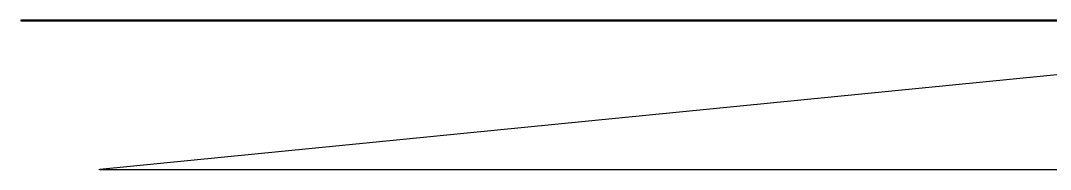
# Model space of a CAD drawing. Header units: millimetres. Extents: x 180139 to 245212, y -4005 to 9345.
# Drawn here: x 209296 to 211030, y -1000 to -750 of the extents above; entities that cross this region are included whole.
import ezdxf

# ---------------------------------------------------------------- set-up
doc = ezdxf.new("R2010")
doc.units = ezdxf.units.MM
for name, pattern in [('IMPORT-_EL_VEDENI_NN_PODZ', [3.94, 1.38, -0.59, 0, -1.97]), ('IMPORT-DASHED _3_', [19.05, 12.7, -6.35]), ('IMPORT-DĚLICÍ2 _2_', [15.875, 6.35, -3.175, 0, -3.175, 0, -3.175]), ('IMPORT-KANVBRDO', [20, 7, -6.5, 0, -6.5]), ('IMPORT-VODA_pitna_CARA08', [30, 7, -6.5, 0, -6.5, 7, -3]), ('IMPORT-VODVBRDO', [20, 7, -6.5, 0, -6.5]), ('IMPORT-ČÁRKOVANÁ2 _2_', [9.525, 6.35, -3.175])]:
    doc.linetypes.add(name, pattern=pattern)
for name, color, linetype, lineweight, true_color in [('---1 - PBS KÓTY', 7, 'Continuous', 18, 0x4c1300), ('---1 - PBS PNP-1', 1, 'Continuous', 35, 0xff0000), ('---1 - PBS SYMBOLY A TEXT-1', 180, 'IMPORT-ČÁRKOVANÁ2 _2_', 35, 0x3f00ff), ('00_pL_hranice pozemku', 1, 'Continuous', 35, 0xff0000), ('00_pL_katastr', 150, 'Continuous', 9, 0x007fff), ('00_pL_katastr-1', 150, 'Continuous', 35, 0x007fff), ('00_pL_KOTY 1500', 7, 'Continuous', 9, 0x260000), ('00_pL_OCHRANNE PASNO TEPLOVOD-1', 40, 'Continuous', 9, 0xffbf00), ('00_pL_přípoja voda-2', 4, 'IMPORT-VODA_pitna_CARA08', 35, 0x00ffff), ('00_pL_přípojka destova kanalizace-2', 7, 'Continuous', 35, 0x3f7f3f), ('00_pL_přípojka destova kanalizace-3', 7, 'IMPORT-DASHED _3_', 35, 0x3f7f3f), ('00_pL_přípojka NN-1', 240, 'IMPORT-_EL_VEDENI_NN_PODZ', 35, 0xff003f), ('212_HK_situace_03_dwg-1', 40, 'Continuous', 9, 0xffbf00), ('A-FLOR-2', 7, 'Continuous', 9, 0x5200a5), ('DEMOLICE-1', 2, 'Continuous', 35, 0xffff00), ('hch kanal-2', 5, 'IMPORT-VODVBRDO', 9, 0x0000ff), ('hch kanal-3', 6, 'IMPORT-KANVBRDO', 9, 0xff00ff), ('hch kanal-4', 30, 'IMPORT-KANVBRDO', 9, 0xff7f00), ('hch koleje-1', 7, 'Continuous', 9, 0x00a5a5), ('hch oploceni-1', 7, 'IMPORT-DĚLICÍ2 _2_', 9, 0x00a5a5), ('hch teren-1', 7, 'Continuous', 9, 0x00a5a5), ('HYG', 40, 'Continuous', 9, 0xffbf00), ('Obrys', 2, 'Continuous', 9, 0xffff00), ('PDF7_000 ISN KABELY NN', 9, 'Continuous', 9, 0x808080), ('PDF7_000 ISN SDĚL OPTIKA METALIKA CHRÁNIČKA PŘÍVOD', 9, 'Continuous', 9, 0x808080), ('PDF7_0V - Splašky výtlak zaměřeno', 9, 'Continuous', 9, 0x808080), ('PDF7_0V - Voda návrh', 9, 'Continuous', 9, 0x808080), ('PDF7_GASNET PLYN STŘEDOTLAK', 9, 'Continuous', 9, 0x808080), ('PDF7_GASNET PLYN STŘEDOTLAK OCHRANNĚ PÁSMO', 7, 'Continuous', 9, 0xa5a552), ('PDF7_GP Budovy', 7, 'Continuous', 9, 0x260000), ('PDF7_GP Druhy pozemků', 7, 'Continuous', 9, 0x67a552), ('PDF7_GP Hraniční linie', 7, 'Continuous', 9, 0x0052a5), ('PDF7_GP Koleje', 7, 'Continuous', 9, 0x0052a5), ('PDF7_GP Plotové linie', 7, 'Continuous', 9, 0x0052a5), ('PDF7_GP Veřejné osvětlení - lampy', 200, 'Continuous', 9, 0xbf00ff), ('PDF7_GP Výšky bodů', 7, 'Continuous', 9, 0x0052a5), ('PDF7_ISS CETIN Zaměřené a kótované vnitřní STP', 9, 'Continuous', 9, 0x808080), ('PDF7_ISS DEŠŤOVÁ KANALIZACE', 9, 'Continuous', 9, 0x808080), ('PDF7_ISS ELEKTRÁRNA OPATOVICE HORKOVOD', 9, 'Continuous', 9, 0x808080), ('PDF7_ISS ELEKTRÁRNA OPATOVICE TEPLOVOD', 9, 'Continuous', 9, 0x808080), ('PDF7_ISS KRÁLOVÉHRADECKÁ PROVOZNÍ SPLAŠKOVÁ KANALIZACE', 9, 'Continuous', 9, 0x808080), ('PDF7_ISS KRÁLOVÉHRADECKÁ PROVOZNÍ SPLAŠKOVÁ KANALIZACE ŠACHTY', 7, 'Continuous', 9, 0xa55200), ('PDF7_ISS KRÁLOVÉHRADECKÁ PROVOZNÍ VODOVOD HL ŘAD', 9, 'Continuous', 9, 0x808080), ('PDF7_ISS TECHNICKÉ SLUŽBY HK VO', 9, 'Continuous', 9, 0x808080), ('PDF7_ISS ČEZ DISTRIBUCE VN PODZEMNÍ', 9, 'Continuous', 9, 0x808080), ('PDF7_Slezské Předměstí_646971$0$21900', 7, 'Continuous', 9, 0x002600), ('PDF7_Slezské Předměstí_646971$0$21999', 7, 'Continuous', 9, 0x260000), ('PDF7_Slezské Předměstí_646971$0$23700', 9, 'Continuous', 9, 0x808080), ('PDF7_VÝŠKOVÉ KÓTY TERÉNU', 3, 'Continuous', 9, 0x00ff00), ('PDF7_Znacky-kultury', 7, 'Continuous', 9, 0x29a500), ('ZTI-DPS-revizni_sachty', 2, 'Continuous', 50, 0xffff00)]:
    doc.layers.add(name, color=color, linetype=linetype, lineweight=lineweight, true_color=true_color)
for name, color, linetype, lineweight in [('00_pL_KOTY', 7, 'Continuous', 9), ('00_pl_rozhrani ploch', 7, 'Continuous', 18), ('00_pL_stavajici objekty', 7, 'Continuous', 50), ('00_pL_VÝŠKOVÉ KOTY', 7, 'Continuous', 9), ('2966-1_navrh dispozice stroju-HK_dwg-1', 7, 'Continuous', 9), ('A-FLOR-LEVL', 7, 'Continuous', 9), ('A-FLOR-LEVL-1', 7, 'Continuous', 25), ('HK_TEREN_SESAZENI_dwg-1', 7, 'Continuous', 9), ('PDF4_Geometry', 7, 'Continuous', 9), ('PDF7_GP Popis', 7, 'Continuous', 9)]:
    doc.layers.add(name, color=color, linetype=linetype, lineweight=lineweight)

# ---------------------------------------------------------------- blocks, each defined once
blk = doc.blocks.new('Rampa - Rampa-823350-B')
at = {"layer": 'A-FLOR-LEVL'}
for p, q in [((-155713.9, -1000), (-154026.8, -833.7)), ((-155712, -1000), (-155713.9, -1000))]:
    blk.add_line(p, q, dxfattribs=at)
blk = doc.blocks.new('Rampa - Rampa-823366-B')
at = {"layer": 'A-FLOR-LEVL-1'}
for p, q in [((-153175, -750), (-155712, -1000)), ((-153175, -1000), (-153175, -750)), ((-155712, -1000), (-153175, -1000))]:
    blk.add_line(p, q, dxfattribs=at)
blk = doc.blocks.new('2966-1_navrh dispozice stroju-HK_dwg-867852-B')
at = {"layer": 'Obrys'}
for p, q in [((-123038.5, -750), (-155569.6, -750)), ((-155569.6, -750), (-154026.8, -750))]:
    blk.add_line(p, q, dxfattribs=at)
blk = doc.blocks.new('212_HK_situace_03_dwg__U37-V54-B')
at = {"layer": 'DEMOLICE-1'}
for q in [(-154481.7, -750), (-154396.9, -750)]:
    blk.add_line((-154026.8, -750), q, dxfattribs=at)
blk = doc.blocks.new('212_HK_situace_03_dwg__U38-904822-B')
blk.add_blockref('212_HK_situace_03_dwg__U37-V54-B', (0, 0))
blk = doc.blocks.new('212_HK_situace_03_dwg__U41-904830-B')
at = {"layer": '00_pL_přípojka destova kanalizace-2'}
for p, q in [((-154213.2, -750), (-155393.2, -750)), ((-154413.1, -750), (-155193.1, -750)), ((-154503.1, -750), (-155103.1, -750))]:
    blk.add_line(p, q, dxfattribs=at)
at = {"layer": '00_pL_přípojka destova kanalizace-3'}
blk.add_line((-154303.2, -750), (-155303.2, -750), dxfattribs=at)
blk = doc.blocks.new('212_HK_situace_03_dwg__U45-904831-B')
at = {"layer": '00_pL_přípojka destova kanalizace-2'}
for p, q in [((-154795.8, -750), (-155845.5, -750)), ((-153145.3, -750), (-155845.5, -750)), ((-154795.9, -750), (-155845.4, -750)), ((-154794.7, -750), (-155845.4, -750)), ((-153045.3, -750), (-154795.9, -750))]:
    blk.add_line(p, q, dxfattribs=at)
blk = doc.blocks.new('212_HK_situace_03_dwg-886969-B')
at = {"layer": '00_pL_KOTY'}
blk.add_hatch(color=256, dxfattribs=at).paths.add_polyline_path([(-155096.1, -750), (-154125.7, -750), (-155138.8, -750)])
at = {"layer": '---1 - PBS KÓTY'}
blk.add_line((-154026.8, -750), (-155844.1, -750), dxfattribs=at)
at = {"layer": '---1 - PBS PNP-1'}
for p, q in [((-154026.9, -750), (-155844.5, -750)), ((-155844.1, -750), (-153299.4, -750))]:
    blk.add_line(p, q, dxfattribs=at)
at = {"layer": '---1 - PBS SYMBOLY A TEXT-1'}
for p, q in [((-122874.4, -750), (-155844.1, -750)), ((-155844.1, -750), (-154026.8, -750))]:
    blk.add_line(p, q, dxfattribs=at)
at = {"layer": '00_pL_hranice pozemku'}
for p, q in [((-154026.8, -750), (-155844.1, -750)), ((-155844.1, -750), (-122874.4, -750))]:
    blk.add_line(p, q, dxfattribs=at)
at = {"layer": '00_pL_katastr'}
for p, q in [((-155242.4, -750), (-155844.1, -750)), ((-154026.8, -750), (-155295.7, -750))]:
    blk.add_line(p, q, dxfattribs=at)
at = {"layer": '00_pL_katastr-1'}
for p, q in [((-155844.1, -750), (-154026.8, -750)), ((-154026.8, -750), (-155844.1, -750)), ((-155844.1, -750), (-154026.8, -750)), ((-154026.8, -750), (-155844.1, -750)), ((-154026.8, -750), (-155844.1, -750)), ((-154026.8, -750), (-155844.1, -750)), ((-154026.8, -750), (-155844.1, -750)), ((-155844.1, -750), (-154026.8, -750)), ((-154026.8, -750), (-155844.1, -750)), ((-154026.8, -750), (-155844.1, -750)), ((-154026.8, -750), (-155844.1, -750)), ((-155844.1, -750), (-154026.8, -750)), ((-155844.1, -750), (-154026.8, -750)), ((-155844.1, -750), (-154026.8, -750)), ((-154026.8, -750), (-155844.1, -750)), ((-155844.1, -750), (-154026.8, -750)), ((-154026.8, -750), (-155844.1, -750)), ((-154026.8, -750), (-155844.1, -750)), ((-154026.8, -750), (-155844.1, -750)), ((-154026.8, -750), (-155844.1, -750)), ((-155844.1, -750), (-154026.8, -750)), ((-154026.8, -750), (-155844.1, -750)), ((-154026.8, -750), (-155844.1, -750)), ((-154026.8, -750), (-155844.1, -750)), ((-155844.1, -750), (-154026.8, -750)), ((-154026.8, -750), (-155844.1, -750)), ((-154026.8, -750), (-155844.1, -750)), ((-154026.8, -750), (-155844.1, -750)), ((-122874.4, -750), (-155844.1, -750)), ((-122874.4, -750), (-155844.1, -750)), ((-155367.6, -750), (-154026.8, -750)), ((-154026.8, -750), (-154889.9, -750))]:
    blk.add_line(p, q, dxfattribs=at)
at = {"layer": '00_pL_katastr-1', "flags": 128}
for points in [[(-155844.1, -750), (-154889.9, -750), (-155844.1, -750)], [(-155844.1, -750), (-155269.1, -750), (-154026.8, -750)], [(-130253.9, -750), (-130379.2, -750), (-130343, -750), (-130477.1, -750), (-130703.9, -750), (-155844.1, -750)], [(-122874.4, -750), (-130253.9, -750), (-137868.1, -750), (-155844.1, -750)], [(-122874.4, -750), (-123407.5, -750), (-152222, -750), (-152334.1, -750), (-152413.6, -750), (-155844.1, -750)], [(-155844.1, -750), (-151862.3, -750), (-136072.4, -750), (-129279.7, -750), (-122874.4, -750)], [(-155844.1, -750), (-149369.9, -750), (-135526.3, -750), (-123456.1, -750), (-123447.2, -750), (-123447.3, -750), (-155844.1, -750)], [(-155844.1, -750), (-133313.6, -750), (-122874.4, -750)], [(-130550.4, -750), (-137002.8, -750), (-141320.4, -750), (-155844.1, -750)], [(-154034.4, -750), (-150777.3, -750), (-155844.1, -750)], [(-155844.1, -750), (-154860.9, -750), (-155242.4, -750), (-154210.5, -750), (-154034.4, -750), (-138361.7, -750), (-129880, -750), (-145451.8, -750), (-149019.2, -750), (-155844.1, -750)], [(-155844.1, -750), (-148970.1, -750), (-148731.6, -750), (-155844.1, -750)], [(-155844.1, -750), (-155295.7, -750), (-155367.6, -750)], [(-122874.4, -750), (-155283.7, -750), (-155373.3, -750), (-155844.1, -750)]]:
    blk.add_lwpolyline(points, dxfattribs=at)
at = {"layer": '00_pL_KOTY'}
for p, q in [((-155117.4, -750), (-155844.1, -750)), ((-154026.8, -750), (-155348.5, -750)), ((-154125.7, -750), (-155138.8, -750)), ((-155138.8, -750), (-155096.1, -750)), ((-155096.1, -750), (-154125.7, -750)), ((-153468.1, -750), (-154127.5, -750))]:
    blk.add_line(p, q, dxfattribs=at)
at = {"layer": '00_pL_KOTY', "flags": 128}
blk.add_lwpolyline([(-155844.1, -750), (-153580.1, -750), (-153572.8, -750)], dxfattribs=at)
at = {"layer": '00_pL_KOTY 1500', "flags": 128}
blk.add_lwpolyline([(-155844.1, -750), (-153539.4, -750), (-153570.5, -750)], dxfattribs=at)
at = {"layer": '00_pL_OCHRANNE PASNO TEPLOVOD-1'}
for p, q in [((-155844.1, -750), (-154026.8, -750)), ((-155844.1, -750), (-154026.8, -750)), ((-154026.8, -750), (-155844.1, -750)), ((-155844.1, -750), (-154026.8, -750))]:
    blk.add_line(p, q, dxfattribs=at)
at = {"layer": '00_pL_přípoja voda-2'}
blk.add_line((-154026.8, -750), (-155844.1, -750), dxfattribs=at)
at = {"layer": '00_pL_přípojka destova kanalizace-2', "flags": 128}
for points in [[(-154026.8, -750), (-154803.2, -750), (-154794.4, -750), (-154792.9, -750)], [(-126335.1, -750), (-127334.8, -750), (-154796.2, -750)]]:
    blk.add_lwpolyline(points, dxfattribs=at)
at = {"layer": '00_pL_přípojka NN-1'}
blk.add_line((-155844.1, -750), (-154026.8, -750), dxfattribs=at)
at = {"layer": '00_pl_rozhrani ploch'}
for p, q in [((-122874.4, -750), (-155844.1, -750)), ((-154026.8, -750), (-155844.1, -750)), ((-155844.1, -750), (-122874.4, -750)), ((-122874.4, -750), (-155844.1, -750)), ((-154026.8, -750), (-155844.1, -750)), ((-155844.1, -750), (-154026.8, -750)), ((-153589, -750), (-155844.1, -750)), ((-155844.1, -750), (-153590.4, -750))]:
    blk.add_line(p, q, dxfattribs=at)
at = {"layer": '00_pL_stavajici objekty'}
for p, q in [((-155844.1, -750), (-154026.8, -750)), ((-154026.8, -750), (-155844.1, -750)), ((-155844.1, -750), (-154026.8, -750)), ((-154026.8, -750), (-155844.1, -750)), ((-154026.8, -750), (-155844.1, -750))]:
    blk.add_line(p, q, dxfattribs=at)
at = {"layer": '00_pL_VÝŠKOVÉ KOTY'}
for p in [(-154026.8, -750), (-153589.8, -750)]:
    blk.add_line(p, (-155844.1, -750), dxfattribs=at)
at = {"layer": 'A-FLOR-2'}
blk.add_line((-155844.1, -750), (-154026.8, -750), dxfattribs=at)
at = {"layer": 'HYG'}
blk.add_line((-155844.1, -750), (-154026.8, -750), dxfattribs=at)
at = {"layer": 'PDF4_Geometry'}
for p, q in [((-155844.1, -750), (-154026.8, -750)), ((-154026.8, -750), (-155844.1, -750)), ((-154026.8, -750), (-155844.1, -750)), ((-155844.1, -750), (-154026.8, -750)), ((-154026.8, -750), (-155844.1, -750)), ((-154026.8, -750), (-155844.1, -750)), ((-155844.1, -750), (-154026.8, -750)), ((-154026.8, -750), (-155844.1, -750)), ((-154026.8, -750), (-155844.1, -750)), ((-155844.1, -750), (-154026.8, -750)), ((-154026.8, -750), (-155844.1, -750)), ((-154026.8, -750), (-155844.1, -750)), ((-154026.8, -750), (-155844.1, -750)), ((-155844.1, -750), (-154026.8, -750)), ((-154026.8, -750), (-155844.1, -750)), ((-154026.8, -750), (-155844.1, -750)), ((-122874.4, -750), (-155844.1, -750)), ((-122874.4, -750), (-155844.1, -750)), ((-154026.8, -750), (-155104, -750))]:
    blk.add_line(p, q, dxfattribs=at)
at = {"layer": 'PDF4_Geometry', "flags": 128}
for points in [[(-154026.8, -750), (-155509.7, -750), (-155844.1, -750)], [(-155844.1, -750), (-155104, -750), (-155844.1, -750)], [(-130467.9, -750), (-130593.3, -750), (-130557, -750), (-130691.1, -750), (-130917.9, -750), (-155844.1, -750)], [(-122874.4, -750), (-130467.9, -750), (-138082.1, -750), (-155844.1, -750)], [(-122874.4, -750), (-123621.5, -750), (-152436, -750), (-152548.1, -750), (-152627.6, -750), (-155844.1, -750)], [(-155844.1, -750), (-152076.3, -750), (-136286.5, -750), (-129493.7, -750), (-122874.4, -750)], [(-155844.1, -750), (-149583.9, -750), (-135740.3, -750), (-123670.1, -750), (-123661.2, -750), (-123661.4, -750), (-155844.1, -750)], [(-155844.1, -750), (-133527.6, -750), (-122874.4, -750)], [(-155844.1, -750), (-150991.4, -750), (-154248.4, -750), (-138575.7, -750), (-130094, -750), (-145665.8, -750), (-149233.2, -750), (-155844.1, -750)], [(-155844.1, -750), (-149184.1, -750), (-148945.6, -750), (-155844.1, -750)], [(-155844.1, -750), (-155074.9, -750), (-155456.4, -750), (-155844.1, -750)], [(-122874.4, -750), (-155497.7, -750), (-155587.3, -750), (-155844.1, -750)], [(-154026.8, -750), (-155581.6, -750), (-155509.7, -750)], [(-155456.4, -750), (-154424.5, -750), (-154248.4, -750)]]:
    blk.add_lwpolyline(points, dxfattribs=at)
at = {"layer": 'PDF7_000 ISN KABELY NN'}
for p, q in [((-155844.1, -750), (-155802.2, -750)), ((-155536.3, -750), (-155270.5, -750)), ((-154140.5, -750), (-154273.5, -750))]:
    blk.add_line(p, q, dxfattribs=at)
at = {"layer": 'PDF7_000 ISN KABELY NN', "flags": 128}
blk.add_lwpolyline([(-154273.5, -750), (-154140.5, -750), (-154539.3, -750), (-154738.8, -750), (-154738.7, -750), (-154871.7, -750)], dxfattribs=at)
at = {"layer": 'PDF7_000 ISN SDĚL OPTIKA METALIKA CHRÁNIČKA PŘÍVOD'}
for p, q in [((-155844.1, -750), (-155735.8, -750)), ((-155669.3, -750), (-155536.4, -750)), ((-155403.5, -750), (-155137.6, -750)), ((-154465.7, -750), (-154822.4, -750)), ((-154142.8, -750), (-154499.5, -750))]:
    blk.add_line(p, q, dxfattribs=at)
at = {"layer": 'PDF7_0V - Splašky výtlak zaměřeno', "flags": 128}
for points in [[(-154539.7, -750), (-155337.3, -750), (-155844.1, -750)], [(-155736.1, -750), (-155470.2, -750), (-155736, -750)], [(-155270.7, -750), (-155004.9, -750), (-155270.9, -750)]]:
    blk.add_lwpolyline(points, dxfattribs=at)
at = {"layer": 'PDF7_0V - Voda návrh'}
for p, q in [((-155603, -750), (-155844.1, -750)), ((-155489.2, -750), (-155821.5, -750)), ((-155213.2, -750), (-155545.5, -750)), ((-154938.3, -750), (-155270.7, -750)), ((-154824.5, -750), (-155156.9, -750)), ((-154615, -750), (-154947.3, -750)), ((-154473.1, -750), (-154140.8, -750)), ((-154359.3, -750), (-154027, -750)), ((-154149.7, -750), (-154026.8, -750))]:
    blk.add_line(p, q, dxfattribs=at)
at = {"layer": 'PDF7_0V - Voda návrh', "flags": 128}
for points in [[(-154140.7, -750), (-154473.1, -750), (-153874.9, -750), (-153343.2, -750)], [(-154026.9, -750), (-154359.3, -750), (-154026.8, -750)], [(-154026.8, -750), (-154149.7, -750), (-154026.8, -750)]]:
    blk.add_lwpolyline(points, dxfattribs=at)
at = {"layer": 'PDF7_GASNET PLYN STŘEDOTLAK'}
for p, q in [((-154374.4, -750), (-154026.8, -750)), ((-154026.8, -750), (-154374.4, -750))]:
    blk.add_line(p, q, dxfattribs=at)
at = {"layer": 'PDF7_GASNET PLYN STŘEDOTLAK', "flags": 128}
for points in [[(-155570.8, -750), (-155371.4, -750), (-155304.9, -750), (-154972.6, -750), (-154972.6, -750), (-154706.7, -750), (-154972.6, -750), (-154972.6, -750), (-155304.9, -750), (-155371.4, -750)], [(-155238.5, -750), (-155238.4, -750)], [(-155105.5, -750), (-155105.5, -750)]]:
    blk.add_lwpolyline(points, close=True, dxfattribs=at)
at = {"layer": 'PDF7_GASNET PLYN STŘEDOTLAK OCHRANNĚ PÁSMO'}
for p, q in [((-155836.9, -750), (-155844.1, -750)), ((-155844.1, -750), (-155836.9, -750))]:
    blk.add_line(p, q, dxfattribs=at)
at = {"layer": 'PDF7_GASNET PLYN STŘEDOTLAK OCHRANNĚ PÁSMO', "flags": 128}
for points in [[(-155844.1, -750), (-155836.3, -750)], [(-155769.8, -750), (-155570.4, -750)], [(-155504.6, -750), (-155704, -750)], [(-155238.8, -750), (-155438.2, -750)], [(-155437.5, -750), (-155238.1, -750)], [(-155171.6, -750), (-154972.3, -750)], [(-154906.4, -750), (-155105.8, -750)], [(-154640.6, -750), (-154840, -750)], [(-154839.3, -750), (-154639.9, -750)], [(-154573.4, -750), (-154374, -750)], [(-154308.2, -750), (-154507.6, -750)], [(-154042.4, -750), (-154241.8, -750)], [(-154241.1, -750), (-154041.7, -750)]]:
    blk.add_lwpolyline(points, close=True, dxfattribs=at)
at = {"layer": 'PDF7_GP Budovy'}
for p, q in [((-154026.8, -750), (-155844.1, -750)), ((-155844.1, -750), (-154026.8, -750)), ((-154026.8, -750), (-155844.1, -750)), ((-155844.1, -750), (-154026.8, -750))]:
    blk.add_line(p, q, dxfattribs=at)
at = {"layer": 'PDF7_GP Druhy pozemků'}
for p, q in [((-155598.3, -750), (-155757.1, -750)), ((-155481.6, -750), (-155747.4, -750)), ((-155681, -750), (-155348.6, -750)), ((-155548, -750), (-155348.6, -750)), ((-155358.4, -750), (-155519.3, -750))]:
    blk.add_line(p, q, dxfattribs=at)
at = {"layer": 'PDF7_GP Hraniční linie'}
for p, q in [((-154669.7, -750), (-155844.1, -750)), ((-154734.2, -750), (-155844.1, -750)), ((-154734.5, -750), (-154800.8, -750)), ((-154735.6, -750), (-154735.4, -750)), ((-154735.3, -750), (-154735.2, -750)), ((-154735.1, -750), (-154734.9, -750)), ((-154734.8, -750), (-154734.7, -750)), ((-154669.4, -750), (-154669.2, -750))]:
    blk.add_line(p, q, dxfattribs=at)
at = {"layer": 'PDF7_GP Hraniční linie', "flags": 128}
for points in [[(-122874.4, -750), (-133337.2, -750), (-145367.5, -750), (-149887.1, -750), (-155844.1, -750)], [(-155844.1, -750), (-150620.5, -750), (-133073.6, -750), (-122874.4, -750)], [(-155844.1, -750), (-154669.8, -750), (-154669.7, -750), (-154669.5, -750)], [(-155844.1, -750), (-154800.8, -750), (-154800.6, -750)]]:
    blk.add_lwpolyline(points, dxfattribs=at)
at = {"layer": 'PDF7_GP Koleje'}
blk.add_line((-122874.3, -750), (-155844, -750), dxfattribs=at)
at = {"layer": 'PDF7_GP Koleje', "flags": 128}
for points in [[(-122874.4, -750), (-138847.8, -750), (-154733, -750), (-155844.1, -750)], [(-155844.1, -750), (-154800, -750), (-138914.7, -750), (-122874.4, -750)], [(-155844.1, -750), (-152342.7, -750), (-138983.1, -750), (-122874.4, -750)]]:
    blk.add_lwpolyline(points, dxfattribs=at)
at = {"layer": 'PDF7_GP Plotové linie', "flags": 128}
blk.add_lwpolyline([(-154026.8, -750), (-154771.5, -750), (-155844.1, -750)], dxfattribs=at)
at = {"layer": 'PDF7_GP Popis'}
for p, q in [((-154870.3, -750), (-154936.8, -750)), ((-154670.8, -750), (-154471.4, -750))]:
    blk.add_line(p, q, dxfattribs=at)
at = {"layer": 'PDF7_GP Popis', "flags": 128}
for points in [[(-155069.7, -750), (-155003.2, -750), (-154936.7, -750), (-154670.9, -750)], [(-154737.3, -750), (-154803.8, -750), (-154737.3, -750), (-154670.8, -750), (-154670.8, -750), (-154670.9, -750), (-154670.9, -750), (-154604.4, -750), (-154537.9, -750), (-154537.9, -750), (-154537.9, -750)], [(-154604.3, -750), (-154604.3, -750), (-154604.3, -750), (-154537.8, -750), (-154471.4, -750), (-154404.9, -750), (-154404.9, -750), (-154405, -750), (-154471.4, -750)]]:
    blk.add_lwpolyline(points, dxfattribs=at)
blk.add_lwpolyline([(-154803.9, -750), (-154737.4, -750)], close=True, dxfattribs=at)
at = {"layer": 'PDF7_GP Veřejné osvětlení - lampy'}
for p, q in [((-155723.3, -750), (-155844.1, -750)), ((-155738.4, -750), (-155842.5, -750)), ((-155064.3, -750), (-155814, -750)), ((-154675.3, -750), (-155140.5, -750))]:
    blk.add_line(p, q, dxfattribs=at)
at = {"layer": 'PDF7_GP Výšky bodů'}
blk.add_line((-154800.7, -750), (-154468.5, -750), dxfattribs=at)
at = {"layer": 'PDF7_GP Výšky bodů', "flags": 128}
for points in [[(-155423.9, -750), (-155423.9, -750), (-155357.4, -750), (-155291, -750), (-155224.5, -750), (-155091.6, -750), (-155091.6, -750), (-155025.2, -750), (-155091.6, -750), (-155158.1, -750), (-155224.6, -750), (-155291, -750), (-155291, -750), (-155291, -750), (-155224.5, -750), (-155158, -750), (-155091.6, -750)], [(-155330.4, -750), (-155396.8, -750), (-155330.3, -750), (-155263.9, -750), (-155197.4, -750), (-155064.5, -750), (-155064.5, -750), (-154998.1, -750), (-155064.6, -750), (-155064.6, -750), (-155131, -750), (-155197.5, -750), (-155263.9, -750), (-155263.9, -750), (-155197.4, -750), (-155131, -750), (-155064.5, -750)], [(-155332.7, -750), (-155266.2, -750), (-155066.8, -750), (-155133.3, -750), (-155199.8, -750), (-155199.8, -750), (-155133.3, -750), (-155066.9, -750), (-155000.4, -750), (-154933.9, -750), (-154933.9, -750), (-155000.4, -750)], [(-155332.5, -750), (-155199.5, -750), (-155066.6, -750), (-155133.1, -750), (-155199.6, -750), (-155199.6, -750), (-155133.2, -750), (-155066.7, -750), (-155000.2, -750), (-154933.8, -750), (-154933.7, -750), (-154933.7, -750)], [(-155331.9, -750), (-155331.9, -750), (-155331.8, -750), (-155265.4, -750), (-155198.9, -750), (-155132.5, -750), (-154999.5, -750), (-154933.1, -750), (-154999.6, -750), (-155066.1, -750), (-155132.5, -750), (-155199, -750), (-155198.9, -750), (-155132.5, -750), (-155066, -750), (-154999.5, -750)], [(-155198.4, -750), (-155331.4, -750), (-154932.6, -750)], [(-155158, -750), (-155091.5, -750), (-155025.1, -750), (-155025.1, -750), (-155025, -750), (-155091.5, -750), (-155091.5, -750), (-155157.9, -750), (-155224.4, -750), (-155224.5, -750), (-155158, -750), (-155091.6, -750), (-155025.1, -750), (-154958.7, -750), (-154892.2, -750), (-154892.1, -750)], [(-155198.9, -750), (-155065.9, -750), (-154933, -750), (-154999.5, -750), (-155065.9, -750), (-154999.5, -750), (-154933.1, -750), (-154866.6, -750), (-154800.1, -750), (-154800.1, -750), (-154800.1, -750)], [(-155197.4, -750), (-155130.8, -750), (-154998, -750), (-155064.4, -750), (-155064.4, -750), (-155130.9, -750), (-155064.5, -750), (-155064.5, -750), (-154998, -750), (-154931.6, -750), (-154865.1, -750), (-154865.1, -750), (-154865.1, -750)], [(-155133.2, -750), (-155066.7, -750), (-154933.8, -750), (-155000.3, -750), (-155000.3, -750), (-155000.3, -750), (-154933.9, -750), (-154867.4, -750), (-154800.9, -750), (-154800.9, -750), (-154734.4, -750), (-154800.9, -750)], [(-155133, -750), (-155066.5, -750), (-154933.6, -750), (-155000.1, -750), (-155000.1, -750), (-155000.1, -750), (-154933.7, -750), (-154933.7, -750), (-154867.2, -750), (-154800.8, -750), (-154734.3, -750), (-154734.3, -750), (-154800.7, -750), (-154468.4, -750), (-154601.4, -750)], [(-155131.9, -750), (-155065.4, -750), (-154866, -750), (-154932.5, -750), (-154932.5, -750), (-154999, -750), (-154999, -750), (-154999, -750), (-154932.5, -750), (-154932.6, -750), (-154866.1, -750), (-154799.6, -750), (-154733.1, -750), (-154733.1, -750), (-154799.6, -750)], [(-155002.2, -750), (-155068.6, -750), (-155002.2, -750), (-155002.1, -750), (-154935.7, -750), (-154802.8, -750), (-154736.3, -750), (-154669.9, -750), (-154669.9, -750), (-154736.4, -750), (-154736.4, -750), (-154802.8, -750), (-154869.3, -750), (-154935.7, -750), (-154935.7, -750), (-154869.2, -750), (-154869.2, -750), (-154802.8, -750), (-154736.3, -750)], [(-155068.5, -750), (-154935.5, -750), (-154802.7, -750), (-154869.1, -750), (-154935.6, -750), (-154935.6, -750), (-154869.2, -750), (-154802.7, -750), (-154736.3, -750), (-154669.8, -750), (-154669.8, -750), (-154669.7, -750)], [(-154691.2, -750), (-154957, -750), (-154691.1, -750), (-154824.1, -750)], [(-154825.5, -750), (-154892, -750), (-154759.1, -750), (-154759.1, -750), (-154759.1, -750), (-154692.6, -750), (-154626.2, -750), (-154559.7, -750), (-154559.7, -750), (-154493.2, -750), (-154559.7, -750)], [(-154532.6, -750), (-154864.9, -750), (-154599, -750), (-154732, -750)], [(-154691, -750), (-154823.9, -750), (-154491.7, -750)], [(-154468.3, -750), (-154800.6, -750), (-154468.2, -750), (-154601.2, -750)], [(-154467.7, -750), (-154799.9, -750), (-154534.1, -750), (-154667, -750)], [(-154626, -750), (-154759, -750), (-154559.6, -750), (-154626.1, -750), (-154559.6, -750), (-154559.6, -750), (-154493.2, -750), (-154426.7, -750), (-154360.2, -750), (-154360.2, -750), (-154360.2, -750)], [(-154403.9, -750), (-154736.1, -750), (-154403.8, -750), (-154536.8, -750)], [(-154467.2, -750), (-154733, -750), (-154467.1, -750), (-154600.1, -750)], [(-154598.9, -750), (-154731.9, -750), (-154532.5, -750), (-154599, -750), (-154599, -750), (-154532.5, -750), (-154532.6, -750), (-154466.1, -750), (-154399.6, -750), (-154333.2, -750), (-154333.1, -750), (-154333.1, -750)], [(-154337.3, -750), (-154669.6, -750), (-154403.7, -750), (-154536.7, -750)], [(-154534.8, -750), (-154667.7, -750), (-154468.3, -750), (-154468.4, -750), (-154468.4, -750), (-154401.9, -750), (-154335.5, -750), (-154269, -750), (-154269, -750), (-154269, -750)], [(-154533.9, -750), (-154666.9, -750), (-154467.5, -750), (-154534, -750), (-154534, -750), (-154467.6, -750), (-154467.6, -750), (-154401.1, -750), (-154334.7, -750), (-154268.2, -750), (-154268.2, -750), (-154268.1, -750)], [(-154534.6, -750), (-154601.1, -750), (-154468.2, -750), (-154468.2, -750), (-154468.2, -750), (-154401.8, -750), (-154335.3, -750), (-154268.8, -750), (-154268.8, -750), (-154202.3, -750), (-154268.8, -750)], [(-154533.5, -750), (-154600, -750), (-154467, -750), (-154467.1, -750), (-154467.1, -750), (-154400.6, -750), (-154400.6, -750), (-154334.2, -750), (-154267.7, -750), (-154201.2, -750), (-154201.2, -750), (-154267.7, -750)], [(-154470.2, -750), (-154536.7, -750), (-154403.8, -750), (-154403.8, -750), (-154337.4, -750), (-154270.9, -750), (-154204.4, -750), (-154204.4, -750), (-154138, -750), (-154137.9, -750), (-154204.4, -750)], [(-154403.6, -750), (-154536.6, -750), (-154337.2, -750), (-154403.7, -750), (-154403.7, -750), (-154337.2, -750), (-154270.8, -750), (-154204.3, -750), (-154137.8, -750), (-154137.8, -750), (-154137.8, -750)], [(-154159.2, -750), (-154491.5, -750), (-154159.2, -750), (-154292.2, -750)], [(-154162.8, -750), (-154229.3, -750), (-154295.8, -750), (-154362.3, -750), (-154295.8, -750), (-154229.4, -750), (-154162.9, -750), (-154026.8, -750)], [(-154225.5, -750), (-154358.5, -750), (-154159.1, -750), (-154159.1, -750), (-154225.6, -750), (-154159.1, -750), (-154159.2, -750), (-154092.7, -750), (-154092.7, -750), (-154026.8, -750)], [(-154029.8, -750), (-154096.3, -750), (-154162.8, -750), (-154026.8, -750)]]:
    blk.add_lwpolyline(points, dxfattribs=at)
for points in [[(-155201.6, -750), (-155135.1, -750), (-155068.7, -750), (-155002.2, -750), (-154935.8, -750), (-154869.3, -750), (-154869.4, -750), (-154869.4, -750), (-154935.8, -750), (-155002.3, -750), (-155068.8, -750), (-155135.2, -750), (-155201.7, -750), (-155201.6, -750)], [(-155135, -750), (-155068.6, -750), (-155002.1, -750), (-155068.6, -750), (-155068.6, -750), (-155068.6, -750), (-155002.2, -750), (-155002.2, -750), (-154935.7, -750), (-154869.3, -750), (-154869.2, -750), (-154802.8, -750), (-154869.2, -750), (-154869.2, -750), (-154935.7, -750), (-155002.1, -750), (-155068.6, -750), (-155135.1, -750), (-155135.1, -750), (-155201.5, -750), (-155201.5, -750)]]:
    blk.add_lwpolyline(points, close=True, dxfattribs=at)
at = {"layer": 'PDF7_ISS CETIN Zaměřené a kótované vnitřní STP'}
for p, q in [((-155471.8, -750), (-155749, -750)), ((-155749, -750), (-155471.8, -750)), ((-155220.4, -750), (-155497.6, -750)), ((-155497.6, -750), (-155220.4, -750)), ((-155142.8, -750), (-155420.1, -750)), ((-155420.1, -750), (-155142.8, -750)), ((-154884.6, -750), (-155162, -750)), ((-155162, -750), (-154884.6, -750)), ((-154026.3, -750), (-154220.2, -750)), ((-154220.2, -750), (-154026.3, -750))]:
    blk.add_line(p, q, dxfattribs=at)
at = {"layer": 'PDF7_ISS CETIN Zaměřené a kótované vnitřní STP', "flags": 128}
for points in [[(-155844.1, -750), (-155574.7, -750)], [(-154976.5, -750), (-154378.3, -750)], [(-154644.2, -750), (-154046, -750)]]:
    blk.add_lwpolyline(points, close=True, dxfattribs=at)
at = {"layer": 'PDF7_ISS DEŠŤOVÁ KANALIZACE'}
blk.add_line((-154937.7, -750), (-155844.1, -750), dxfattribs=at)
at = {"layer": 'PDF7_ISS DEŠŤOVÁ KANALIZACE', "flags": 128}
blk.add_lwpolyline([(-154472.5, -750), (-153874.3, -750), (-153475.5, -750)], dxfattribs=at)
at = {"layer": 'PDF7_ISS ELEKTRÁRNA OPATOVICE HORKOVOD'}
for p, q in [((-155669.1, -750), (-155844.1, -750)), ((-155844.1, -750), (-155669.1, -750)), ((-154206.8, -750), (-154026.8, -750)), ((-154026.8, -750), (-154206.8, -750))]:
    blk.add_line(p, q, dxfattribs=at)
at = {"layer": 'PDF7_ISS ELEKTRÁRNA OPATOVICE HORKOVOD', "flags": 128}
for points in [[(-155203.7, -750), (-155004.4, -750), (-155469.6, -750), (-155844.1, -750)], [(-155844.1, -750), (-155469.6, -750), (-155004.4, -750), (-155203.7, -750)]]:
    blk.add_lwpolyline(points, dxfattribs=at)
for points in [[(-155844.1, -750), (-155669, -750)], [(-155469.6, -750), (-155536.1, -750), (-155536.1, -750), (-155536.1, -750)], [(-155403.1, -750), (-155403.2, -750), (-155403.2, -750), (-155403.2, -750)], [(-155203.8, -750), (-155004.4, -750)], [(-154672.1, -750), (-154406.2, -750)]]:
    blk.add_lwpolyline(points, close=True, dxfattribs=at)
at = {"layer": 'PDF7_ISS ELEKTRÁRNA OPATOVICE TEPLOVOD', "flags": 128}
for points in [[(-155844.1, -750), (-155447.3, -750)], [(-154448, -750), (-154251.1, -750), (-154451.7, -750), (-154251.1, -750), (-154716.3, -750), (-155115, -750), (-154716.3, -750), (-154251.1, -750)], [(-154913.2, -750), (-155115, -750), (-154916.9, -750), (-155115, -750)], [(-154713.8, -750), (-154716.3, -750), (-154717.5, -750), (-154716.3, -750)]]:
    blk.add_lwpolyline(points, close=True, dxfattribs=at)
at = {"layer": 'PDF7_ISS KRÁLOVÉHRADECKÁ PROVOZNÍ SPLAŠKOVÁ KANALIZACE'}
for p, q in [((-155647.8, -750), (-155747.8, -750)), ((-155747.8, -750), (-155647.8, -750))]:
    blk.add_line(p, q, dxfattribs=at)
at = {"layer": 'PDF7_ISS KRÁLOVÉHRADECKÁ PROVOZNÍ SPLAŠKOVÁ KANALIZACE', "flags": 128}
for points in [[(-155372.2, -750), (-155771, -750), (-155844.1, -750)], [(-155844.1, -750), (-155771, -750), (-155372.2, -750)]]:
    blk.add_lwpolyline(points, dxfattribs=at)
blk.add_lwpolyline([(-154175.9, -750), (-155039.9, -750)], close=True, dxfattribs=at)
at = {"layer": 'PDF7_ISS KRÁLOVÉHRADECKÁ PROVOZNÍ SPLAŠKOVÁ KANALIZACE ŠACHTY'}
blk.add_line((-153685.4, -750), (-155745.9, -750), dxfattribs=at)
blk.add_line((-153685.4, -750), (-155745.9, -750), dxfattribs=at)
at = {"layer": 'PDF7_ISS KRÁLOVÉHRADECKÁ PROVOZNÍ VODOVOD HL ŘAD'}
for p, q in [((-154025.3, -750), (-154182.6, -750)), ((-154182.6, -750), (-154025.3, -750))]:
    blk.add_line(p, q, dxfattribs=at)
at = {"layer": 'PDF7_ISS KRÁLOVÉHRADECKÁ PROVOZNÍ VODOVOD HL ŘAD', "flags": 128}
blk.add_lwpolyline([(-155844.1, -750), (-155773.2, -750), (-155844.1, -750)], dxfattribs=at)
blk.add_lwpolyline([(-155844.1, -750), (-155773.2, -750), (-155844.1, -750)], dxfattribs=at)
for points in [[(-155844.1, -750), (-155773.2, -750)], [(-154576.9, -750), (-155374.5, -750)], [(-154026.8, -750), (-154178, -750)]]:
    blk.add_lwpolyline(points, close=True, dxfattribs=at)
at = {"layer": 'PDF7_ISS TECHNICKÉ SLUŽBY HK VO'}
for p, q in [((-155844.1, -750), (-154026.8, -750)), ((-154026.8, -750), (-155844.1, -750)), ((-154244.8, -750), (-154026.8, -750)), ((-154026.8, -750), (-154244.8, -750))]:
    blk.add_line(p, q, dxfattribs=at)
at = {"layer": 'PDF7_ISS TECHNICKÉ SLUŽBY HK VO', "flags": 128}
blk.add_lwpolyline([(-155844.1, -750), (-154776.5, -750)], close=True, dxfattribs=at)
at = {"layer": 'PDF7_ISS ČEZ DISTRIBUCE VN PODZEMNÍ', "flags": 128}
for points in [[(-155844.1, -750), (-155437.5, -750)], [(-154839.3, -750), (-154972.2, -750), (-154639.9, -750), (-154374, -750), (-154374, -750), (-154241.1, -750), (-154374, -750), (-154374, -750), (-154639.9, -750), (-154972.2, -750)], [(-154772.8, -750), (-154839.3, -750), (-154972.2, -750), (-154839.2, -750), (-154972.2, -750), (-154839.3, -750)], [(-154772.8, -750), (-154839.3, -750)]]:
    blk.add_lwpolyline(points, close=True, dxfattribs=at)
at = {"layer": 'PDF7_Slezské Předměstí_646971$0$21900'}
for p, q in [((-154026.8, -750), (-155844.1, -750)), ((-154026.8, -750), (-155844.1, -750)), ((-155844.1, -750), (-154026.8, -750)), ((-154026.8, -750), (-155844.1, -750)), ((-154026.8, -750), (-155844.1, -750)), ((-155844.1, -750), (-154026.8, -750)), ((-154026.8, -750), (-155844.1, -750)), ((-155844.1, -750), (-154026.8, -750))]:
    blk.add_line(p, q, dxfattribs=at)
at = {"layer": 'PDF7_Slezské Předměstí_646971$0$21900', "flags": 128}
for points in [[(-122874.4, -750), (-130533.3, -750), (-136980.5, -750), (-141300.8, -750), (-155844.1, -750)], [(-155844.1, -750), (-130662, -750), (-130444.9, -750)]]:
    blk.add_lwpolyline(points, dxfattribs=at)
at = {"layer": 'PDF7_Slezské Předměstí_646971$0$21999'}
blk.add_line((-155844.1, -750), (-154026.8, -750), dxfattribs=at)
blk.add_line((-155844.1, -750), (-154026.8, -750), dxfattribs=at)
at = {"layer": 'PDF7_Slezské Předměstí_646971$0$21999', "flags": 128}
blk.add_lwpolyline([(-154026.8, -750), (-155440.2, -750), (-155844.1, -750)], dxfattribs=at)
at = {"layer": 'PDF7_Slezské Předměstí_646971$0$23700'}
for p, q in [((-154026.8, -750), (-155844.1, -750)), ((-155844.1, -750), (-154026.8, -750))]:
    blk.add_line(p, q, dxfattribs=at)
at = {"layer": 'PDF7_VÝŠKOVÉ KÓTY TERÉNU'}
blk.add_line((-155844.1, -750), (-154026.8, -750), dxfattribs=at)
at = {"layer": 'PDF7_Znacky-kultury'}
for p, q in [((-154358.6, -750), (-155165.7, -750)), ((-154192.8, -750), (-155082.8, -750)), ((-154026.9, -750), (-154358.6, -750)), ((-154026.9, -750), (-154192.8, -750))]:
    blk.add_line(p, q, dxfattribs=at)
at = {"layer": 'ZTI-DPS-revizni_sachty'}
blk.add_line((-155844.1, -750), (-151694.9, -750), dxfattribs=at)
at = {"layer": 'ZTI-DPS-revizni_sachty', "flags": 128}
blk.add_lwpolyline([(-151694.9, -750), (-151695.7, -750), (-155844.1, -750)], dxfattribs=at)
for name, p in [('212_HK_situace_03_dwg__U45-904831-B', (0, 0)), ('212_HK_situace_03_dwg__U41-904830-B', (0, 0)), ('212_HK_situace_03_dwg__U41-904830-B', (7, 0)), ('212_HK_situace_03_dwg__U41-904830-B', (8.8, 0)), ('212_HK_situace_03_dwg__U38-904822-B', (0, 0))]:
    blk.add_blockref(name, p)
blk = doc.blocks.new('HK_TEREN_SESAZENI_dwg_fgvzhj-918100-B')
at = {"layer": 'hch kanal-2'}
blk.add_line((-154026.8, -750), (-155844.1, -750), dxfattribs=at)
blk.add_line((-154026.8, -750), (-155844.1, -750), dxfattribs=at)
at = {"layer": 'hch kanal-3'}
for p, q in [((-122874.4, -750), (-155844.1, -750)), ((-155844.1, -750), (-154026.8, -750))]:
    blk.add_line(p, q, dxfattribs=at)
at = {"layer": 'hch kanal-4'}
blk.add_line((-150766.7, -750), (-155844.1, -750), dxfattribs=at)
at = {"layer": 'hch koleje-1', "flags": 128}
for points in [[(-122874.4, -750), (-138286.6, -750), (-155844.1, -750)], [(-122874.4, -750), (-137053.1, -750), (-155844.1, -750)], [(-155844.1, -750), (-137925.6, -750), (-122874.4, -750)], [(-122874.4, -750), (-137342.4, -750), (-155844.1, -750)]]:
    blk.add_lwpolyline(points, dxfattribs=at)
at = {"layer": 'hch oploceni-1'}
for p, q in [((-122874.4, -750), (-155844.1, -750)), ((-155844.1, -750), (-154026.8, -750))]:
    blk.add_line(p, q, dxfattribs=at)
at = {"layer": 'hch teren-1'}
for p in [(-122874.4, -750), (-154026.8, -750)]:
    blk.add_line(p, (-155844.1, -750), dxfattribs=at)
at = {"layer": 'hch teren-1', "flags": 128}
blk.add_lwpolyline([(-155844.1, -750), (-134345.1, -750), (-131328, -750)], dxfattribs=at)
blk = doc.blocks.new('HK_TEREN_SESAZENI_dwg-918098-B')
blk.add_blockref('HK_TEREN_SESAZENI_dwg_fgvzhj-918100-B', (0, 0))

msp = doc.modelspace()

# ---------------------------------------------------------------- block references
at = {"layer": '212_HK_situace_03_dwg-1'}
msp.add_blockref('212_HK_situace_03_dwg-886969-B', (365141.3, 0), dxfattribs=at)
at = {"layer": '2966-1_navrh dispozice stroju-HK_dwg-1'}
msp.add_blockref('2966-1_navrh dispozice stroju-HK_dwg-867852-B', (365141.3, 0), dxfattribs=at)
at = {"layer": 'A-FLOR-LEVL'}
for name in ['Rampa - Rampa-823366-B', 'Rampa - Rampa-823350-B']:
    msp.add_blockref(name, (365141.3, 0), dxfattribs=at)
at = {"layer": 'HK_TEREN_SESAZENI_dwg-1'}
msp.add_blockref('HK_TEREN_SESAZENI_dwg-918098-B', (365141.3, 0), dxfattribs=at)

doc.saveas('drawing.dxf')
